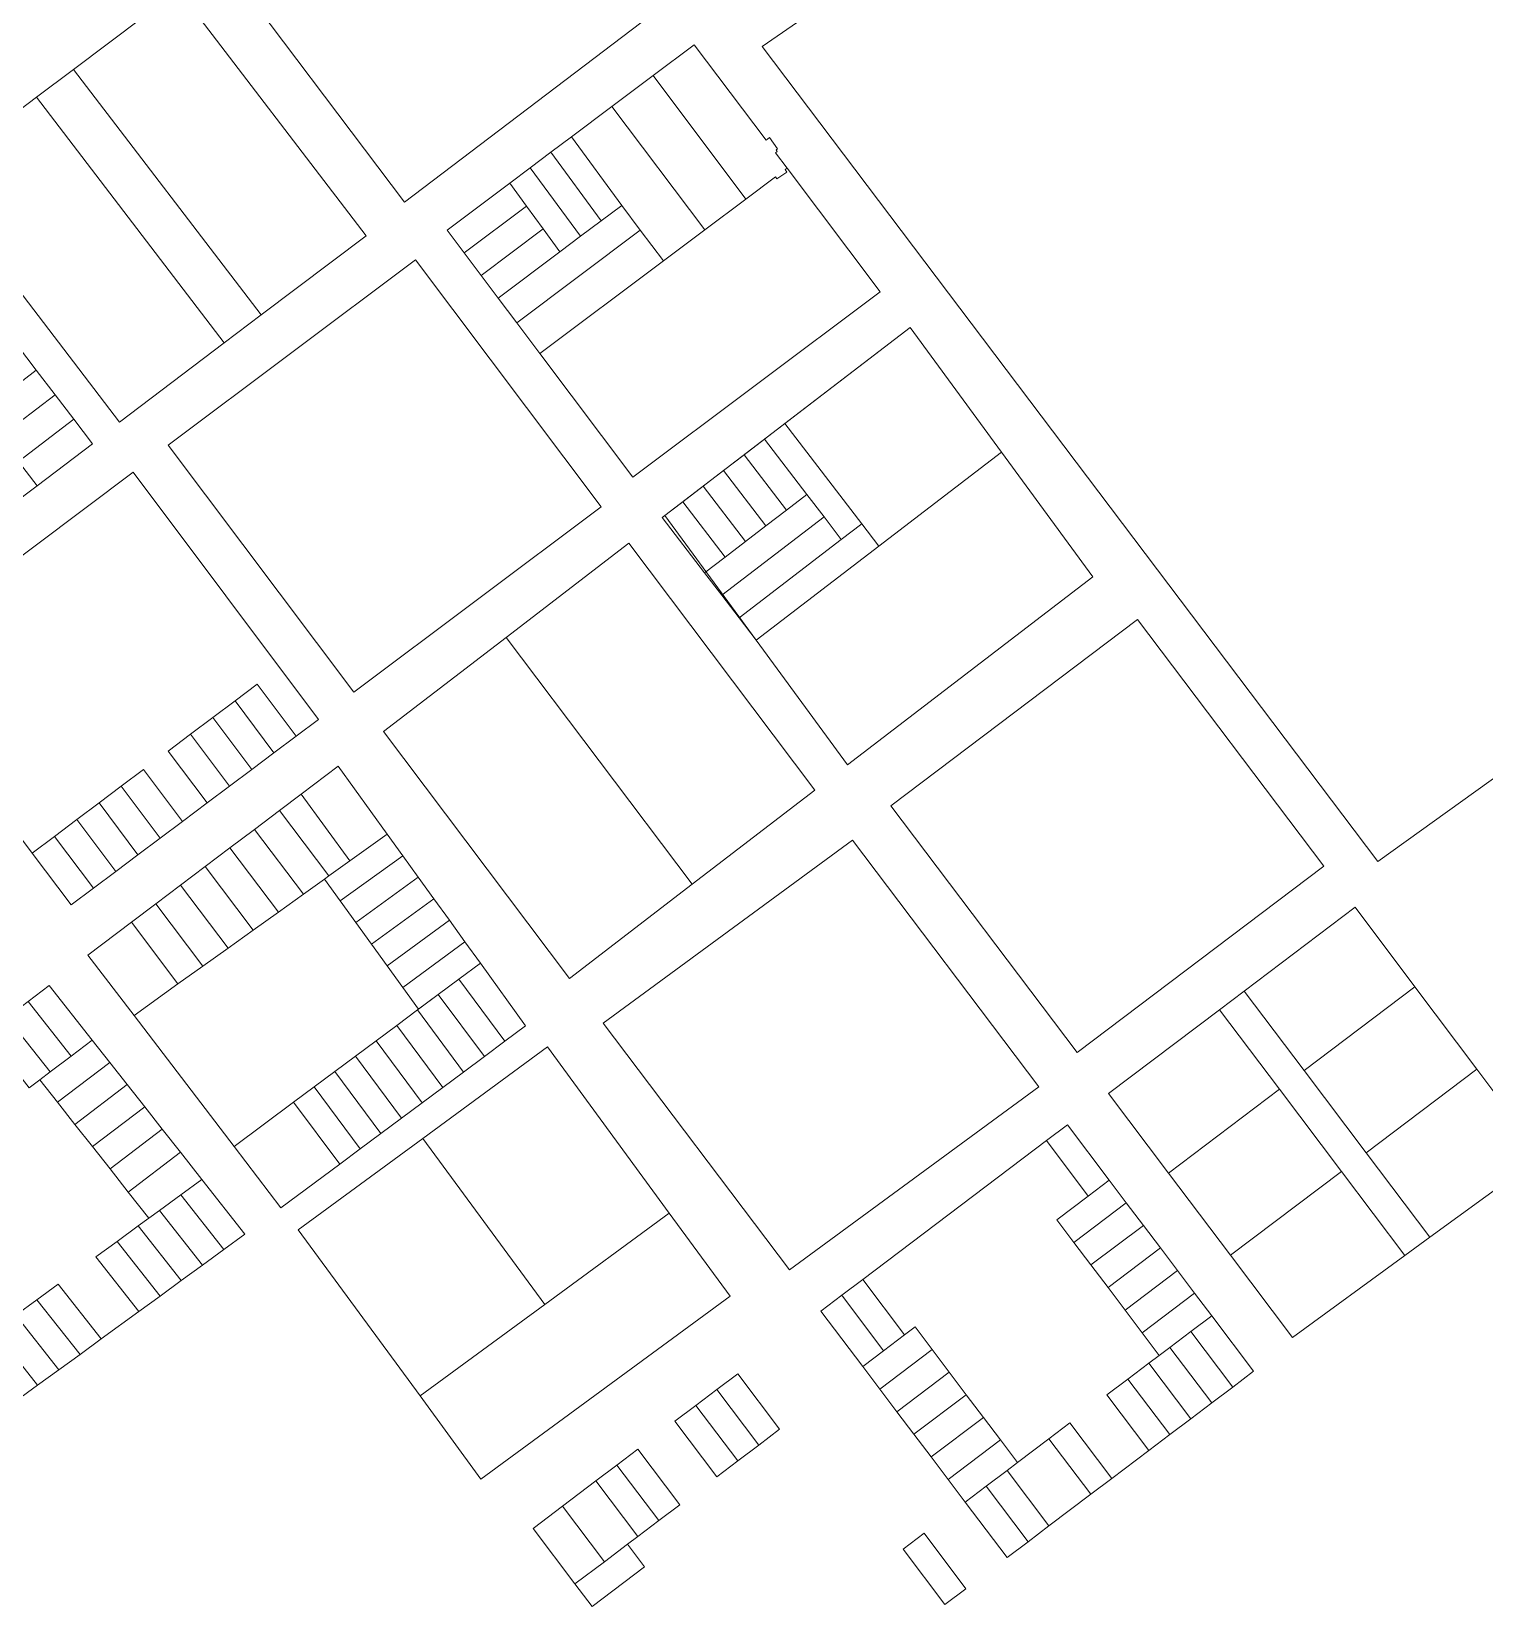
# Model space of a CAD drawing. Header units: metres. Extents: x 3873 to 16340, y -5213 to 3289.
# Drawn here: x 4996 to 5560, y 431 to 1043 of the extents above; entities that cross this region are included whole.
import ezdxf

# ---------------------------------------------------------------- set-up
doc = ezdxf.new("R2010")
doc.units = ezdxf.units.M
doc.layers.add('CONTEXTO-MANZANAS', color=8, linetype='Continuous', lineweight=0, plot=False)
doc.layers.add('CONTEXTO-PARCELAS', color=9, linetype='Continuous', lineweight=0, plot=False)

msp = doc.modelspace()

# ---------------------------------------------------------------- linework, layer by layer
at = {"layer": 'CONTEXTO-MANZANAS'}
for points in [[(5204.44, 1103.07), (5205.84, 1104.13), (5243.41, 1054.51), (5140.38, 976.23), (5067.6, 1073.01), (5169.53, 1149.45), (5204.44, 1103.07)], [(5029.75, 890.92), (4956.88, 986.26), (4997.57, 1017), (5011.9, 1027.83), (5052.6, 1058.57), (5125.47, 963.23), (5084.78, 932.49), (5070.44, 921.66), (5029.75, 890.92)], [(5252.91, 1037.42), (5280.78, 1000.35), (5282.13, 1001.35), (5285.22, 997.04), (5284.66, 996.6), (5285.09, 995.95), (5284.47, 995.45), (5288.97, 989.48), (5325.03, 941.51), (5229.03, 869.51), (5192.97, 917.48), (5183.96, 929.46), (5176.75, 939.04), (5170.14, 947.83), (5163.52, 956.62), (5156.91, 965.42), (5181.24, 983.66), (5189.24, 989.66), (5197.24, 995.66), (5205.24, 1001.66), (5220.91, 1013.42), (5236.91, 1025.42), (5252.91, 1037.42)], [(5144.63, 953.95), (5216.75, 858.04), (5120.75, 786.04), (5048.63, 881.92), (5144.63, 953.95)], [(5241.53, 854.63), (5289.16, 891.17), (5336.78, 927.67), (5372.25, 879.26), (5407.72, 830.85), (5312.47, 757.79), (5277, 806.23), (5241.53, 854.63)], [(4990.15, 920.61), (4997.44, 911.07), (5004.72, 901.54), (5012.01, 892), (5019.28, 882.48), (4997.76, 866.21), (4976.22, 849.94)], [(5035, 871.45), (5107, 775.45), (5098.36, 768.97), (5089.72, 762.49), (5081.08, 756.01), (5072.44, 749.53), (5063.8, 743.05), (5054.2, 735.85), (5045.56, 729.37), (5036.92, 722.89), (5028.28, 716.41), (5019.64, 709.93), (5011, 703.45), (4995.88, 723.61), (4939, 799.45), (5035, 871.45)], [(5227.46, 843.84), (5299.71, 748), (5252.09, 711.47), (5204.48, 674.94), (5132.26, 770.77), (5179.86, 807.3), (5227.46, 843.84)], [(5425, 814.32), (5497.34, 718.57), (5401.59, 646.23), (5329.28, 741.98), (5425, 814.32)], [(5091.85, 740.07), (5100.28, 746.45), (5114.69, 757.29), (5133.72, 730.92), (5139.75, 722.57), (5145.77, 714.22), (5151.8, 705.87), (5157.83, 697.53), (5163.85, 689.18), (5169.88, 680.83), (5187.44, 656.51), (5179.41, 650.54), (5171.4, 644.58), (5163.37, 638.6), (5155.34, 632.64), (5147.32, 626.67), (5139.29, 620.7), (5131.27, 614.73), (5123.25, 608.77), (5115.23, 602.8), (5092.41, 585.82), (5074.21, 609.67), (5035.38, 660.57), (5017.5, 684.01), (5034.38, 696.76), (5043.85, 703.89), (5053.44, 711.14), (5063.03, 718.35), (5072.6, 725.57), (5082.19, 732.79), (5091.85, 740.07)], [(5289.91, 561.82), (5217.56, 657.57), (5314.38, 728.54), (5386.72, 632.79), (5289.91, 561.82)], [(5509.47, 702.54), (5532.68, 671.66), (5556.72, 639.68), (5581.97, 606.1), (5538.56, 574.43), (5528.87, 567.36), (5485.25, 535.54), (5461.13, 567.46), (5437.02, 599.37), (5413.72, 630.2), (5456.81, 662.75), (5466.37, 669.98), (5509.47, 702.54)], [(5002.45, 672.15), (5019.12, 650.99), (5025.93, 642.35), (5032.74, 633.71), (5039.54, 625.07), (5046.35, 616.42), (5053.44, 607.43), (5061.76, 596.87), (5078.46, 575.66), (5070.22, 569.65), (5061.98, 563.65), (5053.74, 557.64), (5045.49, 551.63), (5037.25, 545.62), (5022.65, 534.98), (5014.41, 528.98), (5006.17, 522.97), (4997.92, 516.96), (4989.68, 510.95)], [(4994.29, 665.95), (5002.45, 672.15)], [(5195.93, 648.32), (5243.23, 583.8), (5266.88, 551.54), (5170.1, 480.59), (5146.45, 512.85), (5099.15, 577.37), (5147.54, 612.84), (5195.93, 648.32)], [(5397.78, 618.14), (5414.04, 596.62), (5420.66, 587.85), (5427.3, 579.07), (5433.93, 570.29), (5440.56, 561.51), (5447.19, 552.73), (5453.82, 543.96), (5470.09, 522.42), (5461.96, 516.27), (5453.82, 510.12), (5445.68, 503.97), (5437.55, 497.82), (5429.41, 491.67), (5415.05, 480.82), (5406.91, 474.67), (5390.64, 462.36), (5382.5, 456.21), (5374.38, 450.07), (5358.1, 471.61), (5351.46, 480.39), (5344.83, 489.17), (5338.2, 497.94), (5331.56, 506.72), (5324.93, 515.49), (5318.3, 524.27), (5302.03, 545.79), (5310.16, 551.93), (5318.3, 558.08), (5389.63, 611.97), (5397.78, 618.14)]]:
    msp.add_lwpolyline(points, dxfattribs=at)
at = {"layer": 'CONTEXTO-PARCELAS'}
for points in [[(5279.25, 1036.68), (5453.99, 1157.15), (5504.51, 1183.38), (5532.08, 1197.5), (5757.58, 892.02), (5518.37, 720.34), (5279.25, 1036.68)], [(5279.25, 1036.68), (5453.99, 1157.15), (5504.51, 1183.38), (5532.08, 1197.5), (5757.58, 892.02), (5518.37, 720.34), (5279.25, 1036.68)], [(5067.6, 1073.01), (5169.53, 1149.45), (5204.44, 1103.07), (5205.84, 1104.13), (5243.41, 1054.51), (5140.38, 976.23), (5067.6, 1073.01)], [(5067.6, 1073.01), (5169.53, 1149.45), (5204.44, 1103.07), (5205.84, 1104.13), (5243.41, 1054.51), (5140.38, 976.23), (5067.6, 1073.01)], [(5084.78, 932.49), (5011.9, 1027.83), (5052.6, 1058.57), (5125.47, 963.23), (5084.78, 932.49)], [(5084.78, 932.49), (5011.9, 1027.83), (5052.6, 1058.57), (5125.47, 963.23), (5084.78, 932.49)], [(5084.78, 932.49), (5011.9, 1027.83), (5052.6, 1058.57), (5125.47, 963.23), (5084.78, 932.49)], [(5288.97, 989.48), (5288.22, 988.92), (5288.91, 987.98), (5285.03, 985.29), (5284.44, 986.1), (5272.97, 977.48), (5236.91, 1025.42), (5252.91, 1037.42), (5280.78, 1000.35), (5282.13, 1001.35), (5285.22, 997.04), (5284.66, 996.6), (5285.09, 995.95), (5284.47, 995.45), (5288.97, 989.48)], [(5288.97, 989.48), (5288.22, 988.92), (5288.91, 987.98), (5285.03, 985.29), (5284.44, 986.1), (5272.97, 977.48), (5236.91, 1025.42), (5252.91, 1037.42), (5280.78, 1000.35), (5282.13, 1001.35), (5285.22, 997.04), (5284.66, 996.6), (5285.09, 995.95), (5284.47, 995.45), (5288.97, 989.48)], [(5070.44, 921.66), (4997.57, 1017), (5011.9, 1027.83), (5084.78, 932.49), (5070.44, 921.66)], [(5070.44, 921.66), (4997.57, 1017), (5011.9, 1027.83), (5084.78, 932.49), (5070.44, 921.66)], [(5070.44, 921.66), (4997.57, 1017), (5011.9, 1027.83), (5084.78, 932.49), (5070.44, 921.66)], [(5256.97, 965.48), (5220.91, 1013.42), (5236.91, 1025.42), (5272.97, 977.48), (5256.97, 965.48)], [(5256.97, 965.48), (5220.91, 1013.42), (5236.91, 1025.42), (5272.97, 977.48), (5256.97, 965.48)], [(4956.88, 986.26), (4997.57, 1017), (5070.44, 921.66), (5029.75, 890.92), (4956.88, 986.26)], [(4956.88, 986.26), (4997.57, 1017), (5070.44, 921.66), (5029.75, 890.92), (4956.88, 986.26)], [(4956.88, 986.26), (4997.57, 1017), (5070.44, 921.66), (5029.75, 890.92), (4956.88, 986.26)], [(5205.24, 1001.66), (5220.91, 1013.42), (5256.97, 965.48), (5240.97, 953.48), (5231.96, 965.45), (5224.75, 975.04), (5205.24, 1001.66)], [(5205.24, 1001.66), (5220.91, 1013.42), (5256.97, 965.48), (5240.97, 953.48), (5231.96, 965.45), (5224.75, 975.04), (5205.24, 1001.66)], [(5205.24, 1001.66), (5224.75, 975.04), (5216.75, 969.04), (5197.24, 995.66), (5205.24, 1001.66)], [(5205.24, 1001.66), (5224.75, 975.04), (5216.75, 969.04), (5197.24, 995.66), (5205.24, 1001.66)], [(5197.24, 995.66), (5216.75, 969.04), (5208.75, 963.04), (5189.24, 989.66), (5197.24, 995.66)], [(5197.24, 995.66), (5216.75, 969.04), (5208.75, 963.04), (5189.24, 989.66), (5197.24, 995.66)], [(5189.24, 989.66), (5208.75, 963.04), (5200.75, 957.04), (5194.25, 965.91), (5187.74, 974.78), (5181.24, 983.66), (5189.24, 989.66)], [(5189.24, 989.66), (5208.75, 963.04), (5200.75, 957.04), (5194.25, 965.91), (5187.74, 974.78), (5181.24, 983.66), (5189.24, 989.66)], [(5192.97, 917.48), (5240.97, 953.48), (5256.97, 965.48), (5272.97, 977.48), (5284.44, 986.1), (5285.03, 985.29), (5288.91, 987.98), (5288.22, 988.92), (5288.97, 989.48), (5325.03, 941.51), (5229.03, 869.51), (5192.97, 917.48)], [(5192.97, 917.48), (5240.97, 953.48), (5256.97, 965.48), (5272.97, 977.48), (5284.44, 986.1), (5285.03, 985.29), (5288.91, 987.98), (5288.22, 988.92), (5288.97, 989.48), (5325.03, 941.51), (5229.03, 869.51), (5192.97, 917.48)], [(5181.24, 983.66), (5187.74, 974.78), (5163.52, 956.62), (5156.91, 965.42), (5181.24, 983.66)], [(5181.24, 983.66), (5187.74, 974.78), (5163.52, 956.62), (5156.91, 965.42), (5181.24, 983.66)], [(5194.25, 965.91), (5170.14, 947.83), (5163.52, 956.62), (5187.74, 974.78), (5194.25, 965.91)], [(5194.25, 965.91), (5170.14, 947.83), (5163.52, 956.62), (5187.74, 974.78), (5194.25, 965.91)], [(5176.75, 939.04), (5200.75, 957.04), (5208.75, 963.04), (5216.75, 969.04), (5224.75, 975.04), (5231.96, 965.45), (5183.96, 929.46), (5176.75, 939.04)], [(5176.75, 939.04), (5200.75, 957.04), (5208.75, 963.04), (5216.75, 969.04), (5224.75, 975.04), (5231.96, 965.45), (5183.96, 929.46), (5176.75, 939.04)], [(5200.75, 957.04), (5176.75, 939.04), (5170.14, 947.83), (5194.25, 965.91), (5200.75, 957.04)], [(5200.75, 957.04), (5176.75, 939.04), (5170.14, 947.83), (5194.25, 965.91), (5200.75, 957.04)], [(5183.96, 929.46), (5231.96, 965.45), (5240.97, 953.48), (5192.97, 917.48), (5183.96, 929.46)], [(5183.96, 929.46), (5231.96, 965.45), (5240.97, 953.48), (5192.97, 917.48), (5183.96, 929.46)], [(5048.63, 881.92), (5144.63, 953.95), (5216.75, 858.04), (5120.75, 786.04), (5048.63, 881.92)], [(5048.63, 881.92), (5144.63, 953.95), (5216.75, 858.04), (5120.75, 786.04), (5048.63, 881.92)], [(5048.63, 881.92), (5144.63, 953.95), (5216.75, 858.04), (5120.75, 786.04), (5048.63, 881.92)], [(4946.85, 932.82), (4954.14, 923.29), (4961.42, 913.76), (4968.71, 904.22), (4976, 894.69), (4983.29, 885.15), (4990.57, 875.62), (4997.76, 866.21), (4976.22, 849.94), (4925.4, 916.43), (4933.98, 922.99), (4946.85, 932.82)], [(4946.85, 932.82), (4954.14, 923.29), (4961.42, 913.76), (4968.71, 904.22), (4976, 894.69), (4983.29, 885.15), (4990.57, 875.62), (4997.76, 866.21), (4976.22, 849.94), (4925.4, 916.43), (4933.98, 922.99), (4946.85, 932.82)], [(5288.12, 890.35), (5336.78, 927.67), (5372.25, 879.26), (5324.62, 842.73), (5317.93, 851.46), (5288.12, 890.35)], [(5288.12, 890.35), (5336.78, 927.67), (5372.25, 879.26), (5324.62, 842.73), (5317.93, 851.46), (5288.12, 890.35)], [(4997.44, 911.07), (4976, 894.69), (4968.71, 904.22), (4990.15, 920.61), (4997.44, 911.07)], [(4997.44, 911.07), (4976, 894.69), (4968.71, 904.22), (4990.15, 920.61), (4997.44, 911.07)], [(5004.72, 901.54), (4983.29, 885.15), (4976, 894.69), (4997.44, 911.07), (5004.72, 901.54)], [(5004.72, 901.54), (4983.29, 885.15), (4976, 894.69), (4997.44, 911.07), (5004.72, 901.54)], [(5012.01, 892), (4990.57, 875.62), (4983.29, 885.15), (5004.72, 901.54), (5012.01, 892)], [(5012.01, 892), (4990.57, 875.62), (4983.29, 885.15), (5004.72, 901.54), (5012.01, 892)], [(5019.28, 882.48), (4997.76, 866.21), (4990.57, 875.62), (5012.01, 892), (5019.28, 882.48)], [(5019.28, 882.48), (4997.76, 866.21), (4990.57, 875.62), (5012.01, 892), (5019.28, 882.48)], [(5288.12, 890.35), (5317.93, 851.46), (5309.99, 845.38), (5303.3, 854.11), (5296.61, 862.84), (5280.18, 884.27), (5288.12, 890.35)], [(5288.12, 890.35), (5317.93, 851.46), (5309.99, 845.38), (5303.3, 854.11), (5296.61, 862.84), (5280.18, 884.27), (5288.12, 890.35)], [(5280.18, 884.27), (5296.61, 862.84), (5288.67, 856.76), (5272.25, 878.19), (5280.18, 884.27)], [(5280.18, 884.27), (5296.61, 862.84), (5288.67, 856.76), (5272.25, 878.19), (5280.18, 884.27)], [(5272.25, 878.19), (5288.67, 856.76), (5280.73, 850.67), (5264.31, 872.1), (5272.25, 878.19)], [(5272.25, 878.19), (5288.67, 856.76), (5280.73, 850.67), (5264.31, 872.1), (5272.25, 878.19)], [(5312.47, 757.79), (5277, 806.23), (5324.62, 842.73), (5372.25, 879.26), (5407.72, 830.85), (5312.47, 757.79)], [(5312.47, 757.79), (5277, 806.23), (5324.62, 842.73), (5372.25, 879.26), (5407.72, 830.85), (5312.47, 757.79)], [(5035, 871.45), (5107, 775.45), (5098.36, 768.97), (5083.24, 789.13), (5074.6, 782.65), (5065.96, 776.17), (5057.32, 769.69), (5048.68, 763.21), (5063.8, 743.05), (5054.2, 735.85), (5039.08, 756.01), (5030.44, 749.53), (5021.8, 743.05), (5013.16, 736.57), (5004.52, 730.09), (4995.88, 723.61), (4939, 799.45), (5035, 871.45)], [(5035, 871.45), (5107, 775.45), (5098.36, 768.97), (5083.24, 789.13), (5074.6, 782.65), (5065.96, 776.17), (5057.32, 769.69), (5048.68, 763.21), (5063.8, 743.05), (5054.2, 735.85), (5039.08, 756.01), (5030.44, 749.53), (5021.8, 743.05), (5013.16, 736.57), (5004.52, 730.09), (4995.88, 723.61), (4939, 799.45), (5035, 871.45)], [(5264.31, 872.1), (5280.73, 850.67), (5272.8, 844.59), (5256.37, 866.02), (5264.31, 872.1)], [(5264.31, 872.1), (5280.73, 850.67), (5272.8, 844.59), (5256.37, 866.02), (5264.31, 872.1)], [(5256.37, 866.02), (5272.8, 844.59), (5264.86, 838.51), (5248.43, 859.94), (5256.37, 866.02)], [(5256.37, 866.02), (5272.8, 844.59), (5264.86, 838.51), (5248.43, 859.94), (5256.37, 866.02)], [(5303.3, 854.11), (5263.61, 823.69), (5256.92, 832.42), (5264.86, 838.51), (5272.8, 844.59), (5280.73, 850.67), (5288.67, 856.76), (5296.61, 862.84), (5303.3, 854.11)], [(5303.3, 854.11), (5263.61, 823.69), (5256.92, 832.42), (5264.86, 838.51), (5272.8, 844.59), (5280.73, 850.67), (5288.67, 856.76), (5296.61, 862.84), (5303.3, 854.11)], [(5248.43, 859.94), (5264.86, 838.51), (5256.92, 832.42), (5240.5, 853.85), (5248.43, 859.94)], [(5248.43, 859.94), (5264.86, 838.51), (5256.92, 832.42), (5240.5, 853.85), (5248.43, 859.94)], [(5309.99, 845.38), (5270.31, 814.96), (5263.61, 823.69), (5303.3, 854.11), (5309.99, 845.38)], [(5309.99, 845.38), (5270.31, 814.96), (5263.61, 823.69), (5303.3, 854.11), (5309.99, 845.38)], [(5324.62, 842.73), (5277, 806.23), (5270.31, 814.96), (5309.99, 845.38), (5317.93, 851.46), (5324.62, 842.73)], [(5324.62, 842.73), (5277, 806.23), (5270.31, 814.96), (5309.99, 845.38), (5317.93, 851.46), (5324.62, 842.73)], [(5227.46, 843.84), (5299.71, 748), (5252.09, 711.47), (5179.86, 807.3), (5227.46, 843.84)], [(5227.46, 843.84), (5299.71, 748), (5252.09, 711.47), (5179.86, 807.3), (5227.46, 843.84)], [(5227.46, 843.84), (5299.71, 748), (5252.09, 711.47), (5179.86, 807.3), (5227.46, 843.84)], [(5329.28, 741.98), (5425, 814.32), (5497.34, 718.57), (5401.59, 646.23), (5329.28, 741.98)], [(5329.28, 741.98), (5425, 814.32), (5497.34, 718.57), (5401.59, 646.23), (5329.28, 741.98)], [(5329.28, 741.98), (5425, 814.32), (5497.34, 718.57), (5401.59, 646.23), (5329.28, 741.98)], [(5179.86, 807.3), (5252.09, 711.47), (5204.48, 674.94), (5132.26, 770.77), (5179.86, 807.3)], [(5179.86, 807.3), (5252.09, 711.47), (5204.48, 674.94), (5132.26, 770.77), (5179.86, 807.3)], [(5179.86, 807.3), (5252.09, 711.47), (5204.48, 674.94), (5132.26, 770.77), (5179.86, 807.3)], [(5083.24, 789.13), (5098.36, 768.97), (5089.72, 762.49), (5074.6, 782.65), (5083.24, 789.13)], [(5083.24, 789.13), (5098.36, 768.97), (5089.72, 762.49), (5074.6, 782.65), (5083.24, 789.13)], [(5074.6, 782.65), (5089.72, 762.49), (5081.08, 756.01), (5065.96, 776.17), (5074.6, 782.65)], [(5074.6, 782.65), (5089.72, 762.49), (5081.08, 756.01), (5065.96, 776.17), (5074.6, 782.65)], [(5065.96, 776.17), (5081.08, 756.01), (5072.44, 749.53), (5057.32, 769.69), (5065.96, 776.17)], [(5065.96, 776.17), (5081.08, 756.01), (5072.44, 749.53), (5057.32, 769.69), (5065.96, 776.17)], [(5057.32, 769.69), (5072.44, 749.53), (5063.8, 743.05), (5048.68, 763.21), (5057.32, 769.69)], [(5057.32, 769.69), (5072.44, 749.53), (5063.8, 743.05), (5048.68, 763.21), (5057.32, 769.69)], [(5039.08, 756.01), (5054.2, 735.85), (5045.56, 729.37), (5030.44, 749.53), (5039.08, 756.01)], [(5039.08, 756.01), (5054.2, 735.85), (5045.56, 729.37), (5030.44, 749.53), (5039.08, 756.01)], [(5119.19, 720.54), (5100.28, 746.45), (5114.69, 757.29), (5133.72, 730.92), (5119.19, 720.54)], [(5119.19, 720.54), (5100.28, 746.45), (5114.69, 757.29), (5133.72, 730.92), (5119.19, 720.54)], [(5030.44, 749.53), (5045.56, 729.37), (5036.92, 722.89), (5021.8, 743.05), (5030.44, 749.53)], [(5030.44, 749.53), (5045.56, 729.37), (5036.92, 722.89), (5021.8, 743.05), (5030.44, 749.53)], [(5091.85, 740.07), (5100.28, 746.45), (5119.19, 720.54), (5111.03, 714.7), (5091.85, 740.07)], [(5091.85, 740.07), (5100.28, 746.45), (5119.19, 720.54), (5111.03, 714.7), (5091.85, 740.07)], [(5021.8, 743.05), (5036.92, 722.89), (5028.28, 716.41), (5013.16, 736.57), (5021.8, 743.05)], [(5021.8, 743.05), (5036.92, 722.89), (5028.28, 716.41), (5013.16, 736.57), (5021.8, 743.05)], [(5082.19, 732.79), (5091.85, 740.07), (5111.03, 714.7), (5109.31, 713.46), (5101.22, 707.67), (5082.19, 732.79)], [(5082.19, 732.79), (5091.85, 740.07), (5111.03, 714.7), (5109.31, 713.46), (5101.22, 707.67), (5082.19, 732.79)], [(5013.16, 736.57), (5028.28, 716.41), (5019.64, 709.93), (5004.52, 730.09), (5013.16, 736.57)], [(5013.16, 736.57), (5028.28, 716.41), (5019.64, 709.93), (5004.52, 730.09), (5013.16, 736.57)], [(5004.52, 730.09), (5019.64, 709.93), (5011, 703.45), (4995.88, 723.61), (5004.52, 730.09)], [(5004.52, 730.09), (5019.64, 709.93), (5011, 703.45), (4995.88, 723.61), (5004.52, 730.09)], [(5072.6, 725.57), (5082.19, 732.79), (5101.22, 707.67), (5091.44, 700.67), (5072.6, 725.57)], [(5072.6, 725.57), (5082.19, 732.79), (5101.22, 707.67), (5091.44, 700.67), (5072.6, 725.57)], [(5111.03, 714.7), (5119.19, 720.54), (5133.72, 730.92), (5139.75, 722.57), (5115.39, 705.04), (5109.31, 713.46), (5111.03, 714.7)], [(5111.03, 714.7), (5119.19, 720.54), (5133.72, 730.92), (5139.75, 722.57), (5115.39, 705.04), (5109.31, 713.46), (5111.03, 714.7)], [(5217.56, 657.57), (5314.38, 728.54), (5386.72, 632.79), (5289.91, 561.82), (5217.56, 657.57)], [(5217.56, 657.57), (5314.38, 728.54), (5386.72, 632.79), (5289.91, 561.82), (5217.56, 657.57)], [(5217.56, 657.57), (5314.38, 728.54), (5386.72, 632.79), (5289.91, 561.82), (5217.56, 657.57)], [(5063.03, 718.35), (5072.6, 725.57), (5091.44, 700.67), (5081.69, 693.7), (5063.03, 718.35)], [(5063.03, 718.35), (5072.6, 725.57), (5091.44, 700.67), (5081.69, 693.7), (5063.03, 718.35)], [(5115.39, 705.04), (5139.75, 722.57), (5145.77, 714.22), (5121.48, 696.62), (5115.39, 705.04)], [(5115.39, 705.04), (5139.75, 722.57), (5145.77, 714.22), (5121.48, 696.62), (5115.39, 705.04)], [(5053.44, 711.14), (5063.03, 718.35), (5081.69, 693.7), (5071.91, 686.7), (5053.44, 711.14)], [(5053.44, 711.14), (5063.03, 718.35), (5081.69, 693.7), (5071.91, 686.7), (5053.44, 711.14)], [(5062.16, 679.73), (5071.91, 686.7), (5081.69, 693.7), (5091.44, 700.67), (5101.22, 707.67), (5109.31, 713.46), (5115.39, 705.04), (5121.48, 696.62), (5127.56, 688.2), (5133.64, 679.77), (5139.72, 671.35), (5145.81, 662.93), (5145.47, 662.68), (5137.44, 656.71), (5129.42, 650.74), (5121.39, 644.77), (5113.36, 638.8), (5105.35, 632.83), (5097.33, 626.87), (5074.21, 609.67), (5035.38, 660.57), (5052.44, 672.79), (5062.16, 679.73)], [(5062.16, 679.73), (5071.91, 686.7), (5081.69, 693.7), (5091.44, 700.67), (5101.22, 707.67), (5109.31, 713.46), (5115.39, 705.04), (5121.48, 696.62), (5127.56, 688.2), (5133.64, 679.77), (5139.72, 671.35), (5145.81, 662.93), (5145.47, 662.68), (5137.44, 656.71), (5129.42, 650.74), (5121.39, 644.77), (5113.36, 638.8), (5105.35, 632.83), (5097.33, 626.87), (5074.21, 609.67), (5035.38, 660.57), (5052.44, 672.79), (5062.16, 679.73)], [(5043.85, 703.89), (5053.44, 711.14), (5071.91, 686.7), (5062.16, 679.73), (5043.85, 703.89)], [(5043.85, 703.89), (5053.44, 711.14), (5071.91, 686.7), (5062.16, 679.73), (5043.85, 703.89)], [(5121.48, 696.62), (5145.77, 714.22), (5151.8, 705.87), (5127.56, 688.2), (5121.48, 696.62)], [(5121.48, 696.62), (5145.77, 714.22), (5151.8, 705.87), (5127.56, 688.2), (5121.48, 696.62)], [(5034.38, 696.76), (5043.85, 703.89), (5062.16, 679.73), (5052.44, 672.79), (5034.38, 696.76)], [(5034.38, 696.76), (5043.85, 703.89), (5062.16, 679.73), (5052.44, 672.79), (5034.38, 696.76)], [(5127.56, 688.2), (5151.8, 705.87), (5157.83, 697.53), (5133.64, 679.77), (5127.56, 688.2)], [(5127.56, 688.2), (5151.8, 705.87), (5157.83, 697.53), (5133.64, 679.77), (5127.56, 688.2)], [(5133.64, 679.77), (5157.83, 697.53), (5163.85, 689.18), (5139.72, 671.35), (5133.64, 679.77)], [(5133.64, 679.77), (5157.83, 697.53), (5163.85, 689.18), (5139.72, 671.35), (5133.64, 679.77)], [(5532.68, 671.66), (5489.67, 639.16), (5466.37, 669.98), (5509.47, 702.54), (5532.68, 671.66)], [(5532.68, 671.66), (5489.67, 639.16), (5466.37, 669.98), (5509.47, 702.54), (5532.68, 671.66)], [(5035.38, 660.57), (5017.5, 684.01), (5034.38, 696.76), (5052.44, 672.79), (5035.38, 660.57)], [(5035.38, 660.57), (5017.5, 684.01), (5034.38, 696.76), (5052.44, 672.79), (5035.38, 660.57)], [(5139.72, 671.35), (5163.85, 689.18), (5169.88, 680.83), (5161.51, 674.61), (5153.49, 668.64), (5145.81, 662.93), (5139.72, 671.35)], [(5139.72, 671.35), (5163.85, 689.18), (5169.88, 680.83), (5161.51, 674.61), (5153.49, 668.64), (5145.81, 662.93), (5139.72, 671.35)], [(5169.88, 680.83), (5187.44, 656.51), (5179.41, 650.54), (5161.51, 674.61), (5169.88, 680.83)], [(5169.88, 680.83), (5187.44, 656.51), (5179.41, 650.54), (5161.51, 674.61), (5169.88, 680.83)], [(5161.51, 674.61), (5179.41, 650.54), (5171.4, 644.58), (5153.49, 668.64), (5161.51, 674.61)], [(5161.51, 674.61), (5179.41, 650.54), (5171.4, 644.58), (5153.49, 668.64), (5161.51, 674.61)], [(4994.29, 665.95), (5002.45, 672.15), (5019.12, 650.99), (5010.96, 644.78), (4994.29, 665.95)], [(4994.29, 665.95), (5002.45, 672.15), (5019.12, 650.99), (5010.96, 644.78), (4994.29, 665.95)], [(4994.29, 665.95), (5002.45, 672.15), (5019.12, 650.99), (5010.96, 644.78), (4994.29, 665.95)], [(5153.49, 668.64), (5171.4, 644.58), (5163.37, 638.6), (5145.47, 662.68), (5153.49, 668.64)], [(5153.49, 668.64), (5171.4, 644.58), (5163.37, 638.6), (5145.47, 662.68), (5153.49, 668.64)], [(5466.37, 669.98), (5489.67, 639.16), (5513.79, 607.25), (5538.56, 574.43), (5528.87, 567.36), (5504.21, 600.01), (5480.1, 631.93), (5456.81, 662.75), (5466.37, 669.98)], [(5466.37, 669.98), (5489.67, 639.16), (5513.79, 607.25), (5538.56, 574.43), (5528.87, 567.36), (5504.21, 600.01), (5480.1, 631.93), (5456.81, 662.75), (5466.37, 669.98)], [(5532.68, 671.66), (5556.72, 639.68), (5513.79, 607.25), (5489.67, 639.16), (5532.68, 671.66)], [(5532.68, 671.66), (5556.72, 639.68), (5513.79, 607.25), (5489.67, 639.16), (5532.68, 671.66)], [(4986.17, 659.78), (4994.29, 665.95), (5010.96, 644.78), (5002.84, 638.61), (4986.17, 659.78)], [(4986.17, 659.78), (4994.29, 665.95), (5010.96, 644.78), (5002.84, 638.61), (4986.17, 659.78)], [(4986.17, 659.78), (4994.29, 665.95), (5010.96, 644.78), (5002.84, 638.61), (4986.17, 659.78)], [(5145.47, 662.68), (5163.37, 638.6), (5155.34, 632.64), (5137.44, 656.71), (5145.47, 662.68)], [(5145.47, 662.68), (5163.37, 638.6), (5155.34, 632.64), (5137.44, 656.71), (5145.47, 662.68)], [(5480.1, 631.93), (5437.02, 599.37), (5413.72, 630.2), (5456.81, 662.75), (5480.1, 631.93)], [(5480.1, 631.93), (5437.02, 599.37), (5413.72, 630.2), (5456.81, 662.75), (5480.1, 631.93)], [(4978.05, 653.61), (4986.17, 659.78), (5002.84, 638.61), (4998.83, 635.55), (4994.73, 632.44), (4978.05, 653.61)], [(4978.05, 653.61), (4986.17, 659.78), (5002.84, 638.61), (4998.83, 635.55), (4994.73, 632.44), (4978.05, 653.61)], [(4978.05, 653.61), (4986.17, 659.78), (5002.84, 638.61), (4998.83, 635.55), (4994.73, 632.44), (4978.05, 653.61)], [(5137.44, 656.71), (5155.34, 632.64), (5147.32, 626.67), (5129.42, 650.74), (5137.44, 656.71)], [(5137.44, 656.71), (5155.34, 632.64), (5147.32, 626.67), (5129.42, 650.74), (5137.44, 656.71)], [(4998.83, 635.55), (5002.84, 638.61), (5010.96, 644.78), (5019.12, 650.99), (5025.93, 642.35), (5005.64, 626.91), (4998.83, 635.55)], [(4998.83, 635.55), (5002.84, 638.61), (5010.96, 644.78), (5019.12, 650.99), (5025.93, 642.35), (5005.64, 626.91), (4998.83, 635.55)], [(4998.83, 635.55), (5002.84, 638.61), (5010.96, 644.78), (5019.12, 650.99), (5025.93, 642.35), (5005.64, 626.91), (4998.83, 635.55)], [(5129.42, 650.74), (5147.32, 626.67), (5139.29, 620.7), (5121.39, 644.77), (5129.42, 650.74)], [(5129.42, 650.74), (5147.32, 626.67), (5139.29, 620.7), (5121.39, 644.77), (5129.42, 650.74)], [(5195.93, 648.32), (5243.23, 583.8), (5194.84, 548.32), (5147.54, 612.84), (5195.93, 648.32)], [(5195.93, 648.32), (5243.23, 583.8), (5194.84, 548.32), (5147.54, 612.84), (5195.93, 648.32)], [(5005.64, 626.91), (5025.93, 642.35), (5032.74, 633.71), (5012.44, 618.27), (5005.64, 626.91)], [(5005.64, 626.91), (5025.93, 642.35), (5032.74, 633.71), (5012.44, 618.27), (5005.64, 626.91)], [(5005.64, 626.91), (5025.93, 642.35), (5032.74, 633.71), (5012.44, 618.27), (5005.64, 626.91)], [(5121.39, 644.77), (5139.29, 620.7), (5131.27, 614.73), (5113.36, 638.8), (5121.39, 644.77)], [(5121.39, 644.77), (5139.29, 620.7), (5131.27, 614.73), (5113.36, 638.8), (5121.39, 644.77)], [(5113.36, 638.8), (5131.27, 614.73), (5123.25, 608.77), (5105.35, 632.83), (5113.36, 638.8)], [(5113.36, 638.8), (5131.27, 614.73), (5123.25, 608.77), (5105.35, 632.83), (5113.36, 638.8)], [(5556.72, 639.68), (5581.97, 606.1), (5538.56, 574.43), (5513.79, 607.25), (5556.72, 639.68)], [(5556.72, 639.68), (5581.97, 606.1), (5538.56, 574.43), (5513.79, 607.25), (5556.72, 639.68)], [(4994.73, 632.44), (4998.83, 635.55), (5005.64, 626.91), (5012.44, 618.27), (5019.25, 609.64), (5026.06, 601), (5033.15, 592), (5041.15, 581.85), (5037.03, 578.85), (5028.79, 572.84), (5020.54, 566.83), (5037.25, 545.62), (5022.65, 534.98), (5005.95, 556.19), (4997.7, 550.19), (4989.46, 544.18)], [(4994.73, 632.44), (4998.83, 635.55), (5005.64, 626.91), (5012.44, 618.27), (5019.25, 609.64), (5026.06, 601), (5033.15, 592), (5041.15, 581.85), (5037.03, 578.85), (5028.79, 572.84), (5020.54, 566.83), (5037.25, 545.62), (5022.65, 534.98), (5005.95, 556.19), (4997.7, 550.19), (4989.46, 544.18)], [(4994.73, 632.44), (4998.83, 635.55), (5005.64, 626.91), (5012.44, 618.27), (5019.25, 609.64), (5026.06, 601), (5033.15, 592), (5041.15, 581.85), (5037.03, 578.85), (5028.79, 572.84), (5020.54, 566.83), (5037.25, 545.62), (5022.65, 534.98), (5005.95, 556.19), (4997.7, 550.19), (4989.46, 544.18)], [(5012.44, 618.27), (5032.74, 633.71), (5039.54, 625.07), (5019.25, 609.64), (5012.44, 618.27)], [(5012.44, 618.27), (5032.74, 633.71), (5039.54, 625.07), (5019.25, 609.64), (5012.44, 618.27)], [(5012.44, 618.27), (5032.74, 633.71), (5039.54, 625.07), (5019.25, 609.64), (5012.44, 618.27)], [(5105.35, 632.83), (5123.25, 608.77), (5115.23, 602.8), (5097.33, 626.87), (5105.35, 632.83)], [(5105.35, 632.83), (5123.25, 608.77), (5115.23, 602.8), (5097.33, 626.87), (5105.35, 632.83)], [(5480.1, 631.93), (5504.21, 600.01), (5461.13, 567.46), (5437.02, 599.37), (5480.1, 631.93)], [(5480.1, 631.93), (5504.21, 600.01), (5461.13, 567.46), (5437.02, 599.37), (5480.1, 631.93)], [(5019.25, 609.64), (5039.54, 625.07), (5046.35, 616.42), (5026.06, 601), (5019.25, 609.64)], [(5019.25, 609.64), (5039.54, 625.07), (5046.35, 616.42), (5026.06, 601), (5019.25, 609.64)], [(5019.25, 609.64), (5039.54, 625.07), (5046.35, 616.42), (5026.06, 601), (5019.25, 609.64)], [(5097.33, 626.87), (5115.23, 602.8), (5092.41, 585.82), (5074.21, 609.67), (5097.33, 626.87)], [(5097.33, 626.87), (5115.23, 602.8), (5092.41, 585.82), (5074.21, 609.67), (5097.33, 626.87)], [(5397.78, 618.14), (5414.04, 596.62), (5405.89, 590.46), (5389.63, 611.97), (5397.78, 618.14)], [(5397.78, 618.14), (5414.04, 596.62), (5405.89, 590.46), (5389.63, 611.97), (5397.78, 618.14)], [(5026.06, 601), (5046.35, 616.42), (5053.44, 607.43), (5033.15, 592), (5026.06, 601)], [(5026.06, 601), (5046.35, 616.42), (5053.44, 607.43), (5033.15, 592), (5026.06, 601)], [(5026.06, 601), (5046.35, 616.42), (5053.44, 607.43), (5033.15, 592), (5026.06, 601)], [(5147.54, 612.84), (5194.84, 548.32), (5146.45, 512.85), (5099.15, 577.37), (5147.54, 612.84)], [(5147.54, 612.84), (5194.84, 548.32), (5146.45, 512.85), (5099.15, 577.37), (5147.54, 612.84)], [(5389.63, 611.97), (5405.89, 590.46), (5393.69, 581.24), (5400.32, 572.46), (5406.95, 563.69), (5413.58, 554.91), (5420.22, 546.13), (5426.84, 537.36), (5433.47, 528.58), (5429.4, 525.51), (5421.27, 519.36), (5413.13, 513.21), (5429.41, 491.67), (5415.05, 480.82), (5398.77, 502.36), (5390.63, 496.21), (5378.43, 486.98), (5371.79, 495.76), (5365.16, 504.53), (5358.53, 513.31), (5351.9, 522.08), (5345.26, 530.86), (5338.63, 539.63), (5334.56, 536.56), (5318.3, 558.08), (5389.63, 611.97)], [(5389.63, 611.97), (5405.89, 590.46), (5393.69, 581.24), (5400.32, 572.46), (5406.95, 563.69), (5413.58, 554.91), (5420.22, 546.13), (5426.84, 537.36), (5433.47, 528.58), (5429.4, 525.51), (5421.27, 519.36), (5413.13, 513.21), (5429.41, 491.67), (5415.05, 480.82), (5398.77, 502.36), (5390.63, 496.21), (5378.43, 486.98), (5371.79, 495.76), (5365.16, 504.53), (5358.53, 513.31), (5351.9, 522.08), (5345.26, 530.86), (5338.63, 539.63), (5334.56, 536.56), (5318.3, 558.08), (5389.63, 611.97)], [(5033.15, 592), (5053.44, 607.43), (5061.76, 596.87), (5053.52, 590.86), (5045.27, 584.86), (5041.15, 581.85), (5033.15, 592)], [(5033.15, 592), (5053.44, 607.43), (5061.76, 596.87), (5053.52, 590.86), (5045.27, 584.86), (5041.15, 581.85), (5033.15, 592)], [(5033.15, 592), (5053.44, 607.43), (5061.76, 596.87), (5053.52, 590.86), (5045.27, 584.86), (5041.15, 581.85), (5033.15, 592)], [(5504.21, 600.01), (5528.87, 567.36), (5485.25, 535.54), (5461.13, 567.46), (5504.21, 600.01)], [(5504.21, 600.01), (5528.87, 567.36), (5485.25, 535.54), (5461.13, 567.46), (5504.21, 600.01)], [(5053.52, 590.86), (5061.76, 596.87), (5078.46, 575.66), (5070.22, 569.65), (5053.52, 590.86)], [(5053.52, 590.86), (5061.76, 596.87), (5078.46, 575.66), (5070.22, 569.65), (5053.52, 590.86)], [(5053.52, 590.86), (5061.76, 596.87), (5078.46, 575.66), (5070.22, 569.65), (5053.52, 590.86)], [(5414.04, 596.62), (5420.66, 587.85), (5400.32, 572.46), (5393.69, 581.24), (5405.89, 590.46), (5414.04, 596.62)], [(5414.04, 596.62), (5420.66, 587.85), (5400.32, 572.46), (5393.69, 581.24), (5405.89, 590.46), (5414.04, 596.62)], [(5045.27, 584.86), (5053.52, 590.86), (5070.22, 569.65), (5061.98, 563.65), (5045.27, 584.86)], [(5045.27, 584.86), (5053.52, 590.86), (5070.22, 569.65), (5061.98, 563.65), (5045.27, 584.86)], [(5045.27, 584.86), (5053.52, 590.86), (5070.22, 569.65), (5061.98, 563.65), (5045.27, 584.86)], [(5420.66, 587.85), (5427.3, 579.07), (5406.95, 563.69), (5400.32, 572.46), (5420.66, 587.85)], [(5420.66, 587.85), (5427.3, 579.07), (5406.95, 563.69), (5400.32, 572.46), (5420.66, 587.85)], [(5037.03, 578.85), (5041.15, 581.85), (5045.27, 584.86), (5061.98, 563.65), (5053.74, 557.64), (5037.03, 578.85)], [(5037.03, 578.85), (5041.15, 581.85), (5045.27, 584.86), (5061.98, 563.65), (5053.74, 557.64), (5037.03, 578.85)], [(5037.03, 578.85), (5041.15, 581.85), (5045.27, 584.86), (5061.98, 563.65), (5053.74, 557.64), (5037.03, 578.85)], [(5266.88, 551.54), (5170.1, 480.59), (5146.45, 512.85), (5194.84, 548.32), (5243.23, 583.8), (5266.88, 551.54)], [(5266.88, 551.54), (5170.1, 480.59), (5146.45, 512.85), (5194.84, 548.32), (5243.23, 583.8), (5266.88, 551.54)], [(5028.79, 572.84), (5037.03, 578.85), (5053.74, 557.64), (5045.49, 551.63), (5028.79, 572.84)], [(5028.79, 572.84), (5037.03, 578.85), (5053.74, 557.64), (5045.49, 551.63), (5028.79, 572.84)], [(5028.79, 572.84), (5037.03, 578.85), (5053.74, 557.64), (5045.49, 551.63), (5028.79, 572.84)], [(5433.93, 570.29), (5413.58, 554.91), (5406.95, 563.69), (5427.3, 579.07), (5433.93, 570.29)], [(5433.93, 570.29), (5413.58, 554.91), (5406.95, 563.69), (5427.3, 579.07), (5433.93, 570.29)], [(5020.54, 566.83), (5028.79, 572.84), (5045.49, 551.63), (5037.25, 545.62), (5020.54, 566.83)], [(5020.54, 566.83), (5028.79, 572.84), (5045.49, 551.63), (5037.25, 545.62), (5020.54, 566.83)], [(5020.54, 566.83), (5028.79, 572.84), (5045.49, 551.63), (5037.25, 545.62), (5020.54, 566.83)], [(5433.93, 570.29), (5440.56, 561.51), (5420.22, 546.13), (5413.58, 554.91), (5433.93, 570.29)], [(5433.93, 570.29), (5440.56, 561.51), (5420.22, 546.13), (5413.58, 554.91), (5433.93, 570.29)], [(5318.3, 558.08), (5334.56, 536.56), (5326.42, 530.41), (5310.16, 551.93), (5318.3, 558.08)], [(5318.3, 558.08), (5334.56, 536.56), (5326.42, 530.41), (5310.16, 551.93), (5318.3, 558.08)], [(5440.56, 561.51), (5447.19, 552.73), (5426.84, 537.36), (5420.22, 546.13), (5440.56, 561.51)], [(5440.56, 561.51), (5447.19, 552.73), (5426.84, 537.36), (5420.22, 546.13), (5440.56, 561.51)], [(4997.7, 550.19), (5005.95, 556.19), (5022.65, 534.98), (5014.41, 528.98), (4997.7, 550.19)], [(4997.7, 550.19), (5005.95, 556.19), (5022.65, 534.98), (5014.41, 528.98), (4997.7, 550.19)], [(4997.7, 550.19), (5005.95, 556.19), (5022.65, 534.98), (5014.41, 528.98), (4997.7, 550.19)], [(5310.16, 551.93), (5326.42, 530.41), (5318.3, 524.27), (5302.03, 545.79), (5310.16, 551.93)], [(5310.16, 551.93), (5326.42, 530.41), (5318.3, 524.27), (5302.03, 545.79), (5310.16, 551.93)], [(5447.19, 552.73), (5453.82, 543.96), (5445.68, 537.81), (5437.54, 531.66), (5433.47, 528.58), (5426.84, 537.36), (5447.19, 552.73)], [(5447.19, 552.73), (5453.82, 543.96), (5445.68, 537.81), (5437.54, 531.66), (5433.47, 528.58), (5426.84, 537.36), (5447.19, 552.73)], [(4989.46, 544.18), (4997.7, 550.19), (5014.41, 528.98), (5006.17, 522.97), (4989.46, 544.18)], [(4989.46, 544.18), (4997.7, 550.19), (5014.41, 528.98), (5006.17, 522.97), (4989.46, 544.18)], [(4989.46, 544.18), (4997.7, 550.19), (5014.41, 528.98), (5006.17, 522.97), (4989.46, 544.18)], [(4972.97, 532.16), (4981.22, 538.17), (4997.92, 516.96), (4989.68, 510.95), (4972.97, 532.16)], [(4972.97, 532.16), (4981.22, 538.17), (4997.92, 516.96), (4989.68, 510.95), (4972.97, 532.16)], [(4972.97, 532.16), (4981.22, 538.17), (4997.92, 516.96), (4989.68, 510.95), (4972.97, 532.16)], [(4981.22, 538.17), (4989.46, 544.18), (5006.17, 522.97), (4997.92, 516.96), (4981.22, 538.17)], [(4981.22, 538.17), (4989.46, 544.18), (5006.17, 522.97), (4997.92, 516.96), (4981.22, 538.17)], [(4981.22, 538.17), (4989.46, 544.18), (5006.17, 522.97), (4997.92, 516.96), (4981.22, 538.17)], [(5345.26, 530.86), (5324.93, 515.49), (5318.3, 524.27), (5326.42, 530.41), (5334.56, 536.56), (5338.63, 539.63), (5345.26, 530.86)], [(5345.26, 530.86), (5324.93, 515.49), (5318.3, 524.27), (5326.42, 530.41), (5334.56, 536.56), (5338.63, 539.63), (5345.26, 530.86)], [(5453.82, 543.96), (5470.09, 522.42), (5461.96, 516.27), (5445.68, 537.81), (5453.82, 543.96)], [(5453.82, 543.96), (5470.09, 522.42), (5461.96, 516.27), (5445.68, 537.81), (5453.82, 543.96)], [(5445.68, 537.81), (5461.96, 516.27), (5453.82, 510.12), (5437.54, 531.66), (5445.68, 537.81)], [(5445.68, 537.81), (5461.96, 516.27), (5453.82, 510.12), (5437.54, 531.66), (5445.68, 537.81)], [(5351.9, 522.08), (5331.56, 506.72), (5324.93, 515.49), (5345.26, 530.86), (5351.9, 522.08)], [(5351.9, 522.08), (5331.56, 506.72), (5324.93, 515.49), (5345.26, 530.86), (5351.9, 522.08)], [(5437.54, 531.66), (5453.82, 510.12), (5445.68, 503.97), (5429.4, 525.51), (5433.47, 528.58), (5437.54, 531.66)], [(5437.54, 531.66), (5453.82, 510.12), (5445.68, 503.97), (5429.4, 525.51), (5433.47, 528.58), (5437.54, 531.66)], [(5269.79, 521.46), (5286.06, 499.92), (5277.92, 493.77), (5261.65, 515.31), (5269.79, 521.46)], [(5269.79, 521.46), (5286.06, 499.92), (5277.92, 493.77), (5261.65, 515.31), (5269.79, 521.46)], [(5358.53, 513.31), (5338.2, 497.94), (5331.56, 506.72), (5351.9, 522.08), (5358.53, 513.31)], [(5358.53, 513.31), (5338.2, 497.94), (5331.56, 506.72), (5351.9, 522.08), (5358.53, 513.31)], [(5429.4, 525.51), (5445.68, 503.97), (5437.55, 497.82), (5421.27, 519.36), (5429.4, 525.51)], [(5429.4, 525.51), (5445.68, 503.97), (5437.55, 497.82), (5421.27, 519.36), (5429.4, 525.51)], [(5261.65, 515.31), (5277.92, 493.77), (5269.79, 487.62), (5253.51, 509.16), (5261.65, 515.31)], [(5261.65, 515.31), (5277.92, 493.77), (5269.79, 487.62), (5253.51, 509.16), (5261.65, 515.31)], [(5421.27, 519.36), (5437.55, 497.82), (5429.41, 491.67), (5413.13, 513.21), (5421.27, 519.36)], [(5421.27, 519.36), (5437.55, 497.82), (5429.41, 491.67), (5413.13, 513.21), (5421.27, 519.36)], [(5253.51, 509.16), (5269.79, 487.62), (5261.65, 481.47), (5245.37, 503.01), (5253.51, 509.16)], [(5253.51, 509.16), (5269.79, 487.62), (5261.65, 481.47), (5245.37, 503.01), (5253.51, 509.16)], [(5365.16, 504.53), (5344.83, 489.17), (5338.2, 497.94), (5358.53, 513.31), (5365.16, 504.53)], [(5365.16, 504.53), (5344.83, 489.17), (5338.2, 497.94), (5358.53, 513.31), (5365.16, 504.53)], [(5371.79, 495.76), (5351.46, 480.39), (5344.83, 489.17), (5365.16, 504.53), (5371.79, 495.76)], [(5371.79, 495.76), (5351.46, 480.39), (5344.83, 489.17), (5365.16, 504.53), (5371.79, 495.76)], [(5398.77, 502.36), (5415.05, 480.82), (5406.91, 474.67), (5390.63, 496.21), (5398.77, 502.36)], [(5398.77, 502.36), (5415.05, 480.82), (5406.91, 474.67), (5390.63, 496.21), (5398.77, 502.36)], [(5378.43, 486.98), (5374.36, 483.9), (5366.22, 477.75), (5358.1, 471.61), (5351.46, 480.39), (5371.79, 495.76), (5378.43, 486.98)], [(5378.43, 486.98), (5374.36, 483.9), (5366.22, 477.75), (5358.1, 471.61), (5351.46, 480.39), (5371.79, 495.76), (5378.43, 486.98)], [(5390.63, 496.21), (5406.91, 474.67), (5390.64, 462.36), (5374.36, 483.9), (5378.43, 486.98), (5390.63, 496.21)], [(5390.63, 496.21), (5406.91, 474.67), (5390.64, 462.36), (5374.36, 483.9), (5378.43, 486.98), (5390.63, 496.21)], [(5231.01, 492.16), (5247.29, 470.62), (5239.15, 464.47), (5222.87, 486.01), (5231.01, 492.16)], [(5231.01, 492.16), (5247.29, 470.62), (5239.15, 464.47), (5222.87, 486.01), (5231.01, 492.16)], [(5222.87, 486.01), (5239.15, 464.47), (5231, 458.33), (5214.72, 479.87), (5222.87, 486.01)], [(5222.87, 486.01), (5239.15, 464.47), (5231, 458.33), (5214.72, 479.87), (5222.87, 486.01)], [(5374.36, 483.9), (5390.64, 462.36), (5382.5, 456.21), (5366.22, 477.75), (5374.36, 483.9)], [(5374.36, 483.9), (5390.64, 462.36), (5382.5, 456.21), (5366.22, 477.75), (5374.36, 483.9)], [(5214.72, 479.87), (5231, 458.33), (5226.94, 455.25), (5218, 448.5), (5201.72, 470.04), (5214.72, 479.87)], [(5214.72, 479.87), (5231, 458.33), (5226.94, 455.25), (5218, 448.5), (5201.72, 470.04), (5214.72, 479.87)], [(5366.22, 477.75), (5382.5, 456.21), (5374.38, 450.07), (5358.1, 471.61), (5366.22, 477.75)], [(5366.22, 477.75), (5382.5, 456.21), (5374.38, 450.07), (5358.1, 471.61), (5366.22, 477.75)], [(5201.72, 470.04), (5218, 448.5), (5206.59, 439.88), (5190.31, 461.42), (5201.72, 470.04)], [(5201.72, 470.04), (5218, 448.5), (5206.59, 439.88), (5190.31, 461.42), (5201.72, 470.04)], [(5342.13, 459.55), (5358.4, 438.01), (5350.26, 431.86), (5333.99, 453.41), (5342.13, 459.55)], [(5342.13, 459.55), (5358.4, 438.01), (5350.26, 431.86), (5333.99, 453.41), (5342.13, 459.55)], [(5233.57, 446.47), (5213.23, 431.1), (5206.59, 439.88), (5218, 448.5), (5226.94, 455.25), (5233.57, 446.47)], [(5233.57, 446.47), (5213.23, 431.1), (5206.59, 439.88), (5218, 448.5), (5226.94, 455.25), (5233.57, 446.47)]]:
    msp.add_lwpolyline(points, dxfattribs=at)

doc.saveas('drawing.dxf')
